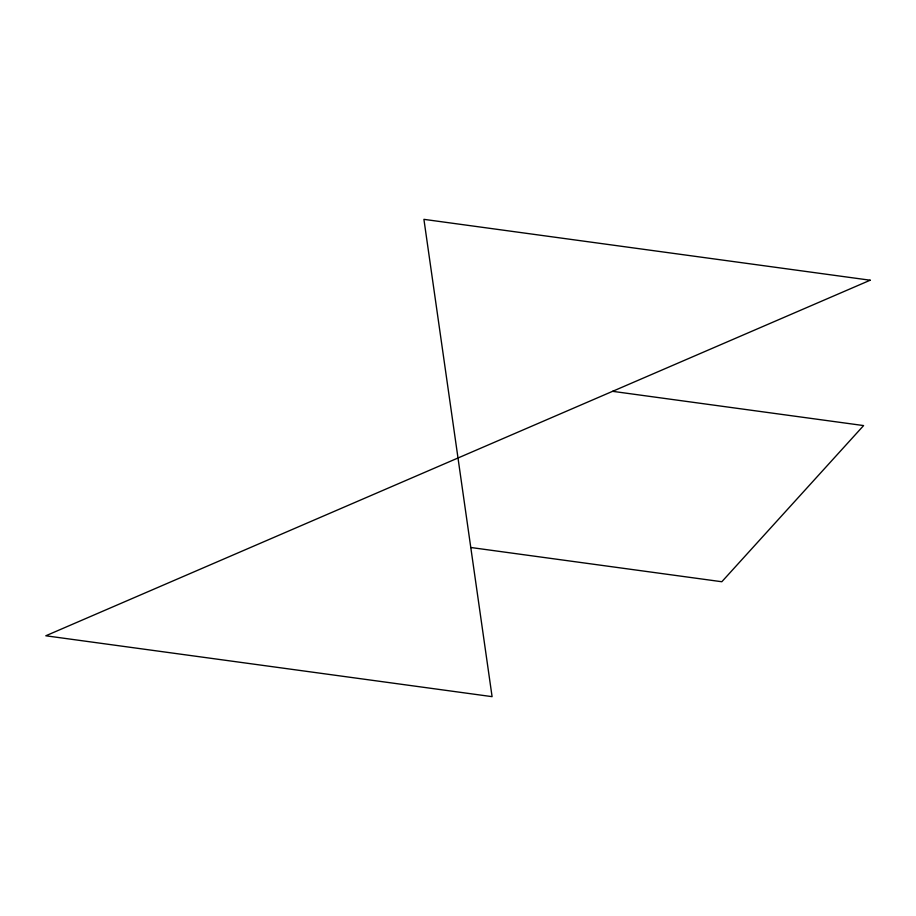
<?xml version="1.0" encoding="UTF-8"?>
<svg xmlns="http://www.w3.org/2000/svg" width="916" height="916" viewBox="0 0 916 916"><rect width="100%" height="100%" fill="white"/><g stroke="black" fill="none" stroke-linecap="round" stroke-linejoin="round"><path stroke-width="1.37" d="M612.575 391.327L863.605 425.574L721.819 581.74L470.778 547.493M870.2 280.216L45.8 635.784L492.087 696.652L423.913 219.348L870.2 280.216"/></g></svg>
